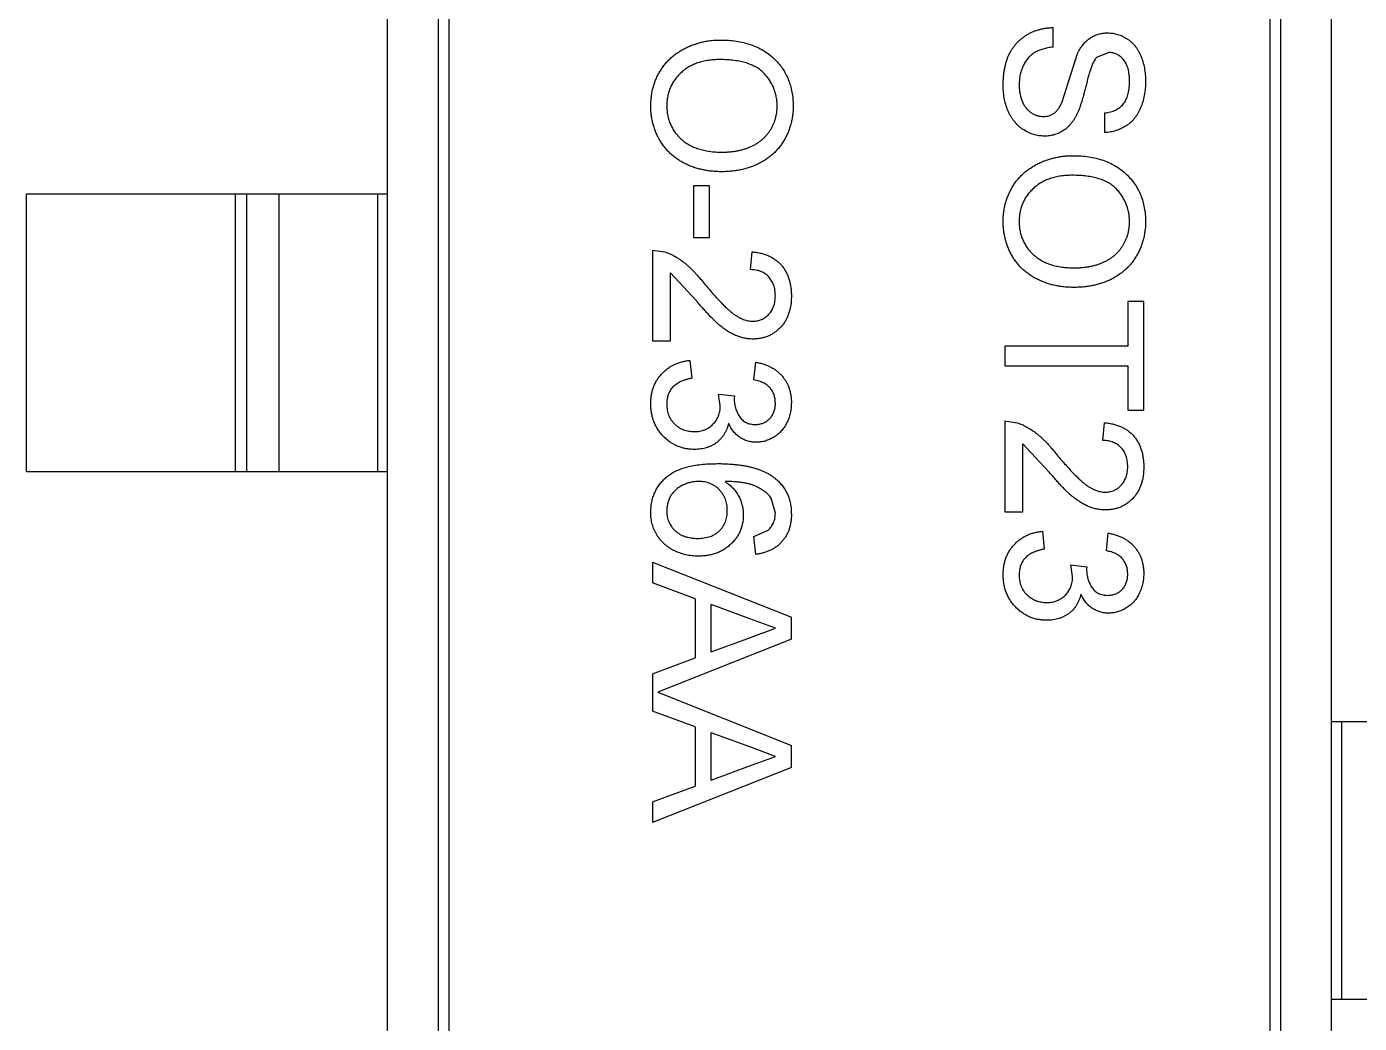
# Model space of a CAD drawing. Header units: inches. Extents: x -13 to 240, y -18 to 126.
# Drawn here: x 184.527 to 186.927, y 54.67 to 56.465 of the extents above; entities that cross this region are included whole.
import ezdxf

# ---------------------------------------------------------------- set-up
doc = ezdxf.new("R2010")
doc.units = ezdxf.units.IN
doc.header["$LTSCALE"] = 1.21
doc.header["$MEASUREMENT"] = 0
doc.layers.get('0').update_dxf_attribs({"linetype": 'CONTINUOUS'})

msp = doc.modelspace()

# ---------------------------------------------------------------- linework, layer by layer
at = {"color": 7, "linetype": 'Continuous'}
for p, q in [((185.1767, 54.4334), (185.1767, 57.3934)), ((186.8767, 54.4334), (186.8767, 57.3934)), ((185.2878, 54.5048), (185.2878, 57.322)), ((186.7656, 57.322), (186.7656, 54.5048)), ((185.2681, 57.3023), (185.2681, 54.5245)), ((186.7853, 54.5245), (186.7853, 57.3023)), ((186.3751, 56.4278), (186.3751, 56.4631)), ((186.3916, 56.3295), (186.4193, 56.4165)), ((186.4756, 56.4182), (186.4535, 56.4092)), ((186.468, 56.3092), (186.468, 56.274)), ((184.5267, 55.6634), (184.5267, 56.1634)), ((184.5267, 56.1634), (185.1767, 56.1634)), ((184.9029, 55.6634), (184.9029, 56.1634)), ((184.9227, 56.1634), (184.9227, 55.6634)), ((184.9807, 56.1634), (184.9807, 55.6634)), ((185.1589, 55.6634), (185.1589, 56.1634)), ((185.7276, 56.1778), (185.7276, 56.0849)), ((185.7565, 56.1778), (185.7276, 56.1778)), ((185.7565, 56.0849), (185.7565, 56.1778)), ((185.7276, 56.0849), (185.7565, 56.0849)), ((185.6539, 56.0624), (185.6539, 55.899)), ((185.6539, 56.0624), (185.6762, 56.0591)), ((185.8302, 56.0272), (185.8334, 56.0592)), ((185.686, 55.899), (185.686, 56.0213)), ((185.7324, 55.9715), (185.686, 56.0213)), ((186.5097, 55.9695), (186.5097, 55.8894)), ((186.5385, 55.9695), (186.5097, 55.9695)), ((186.5385, 55.774), (186.5385, 55.9695)), ((185.6539, 55.899), (185.686, 55.899)), ((186.2885, 55.8894), (186.2885, 55.8541)), ((186.5097, 55.8894), (186.2885, 55.8894)), ((185.7212, 55.8637), (185.7244, 55.8317)), ((185.8366, 55.8285), (185.8398, 55.8605)), ((186.2885, 55.8541), (186.5097, 55.8541)), ((186.5097, 55.8541), (186.5097, 55.774)), ((185.7725, 55.8031), (185.8014, 55.7998)), ((185.7759, 55.7824), (185.7725, 55.8031)), ((185.8014, 55.7998), (185.801, 55.7952)), ((186.2885, 55.7547), (186.2885, 55.5913)), ((186.2885, 55.7547), (186.3108, 55.7514)), ((186.5097, 55.774), (186.5385, 55.774)), ((186.4648, 55.7195), (186.468, 55.7515)), ((186.3206, 55.5913), (186.3206, 55.7136)), ((186.367, 55.6638), (186.3206, 55.7136)), ((184.5267, 55.6634), (185.1767, 55.6634)), ((185.8751, 55.5886), (185.8677, 55.6159)), ((186.2885, 55.5913), (186.3206, 55.5913)), ((185.8366, 55.5464), (185.8623, 55.558)), ((185.8398, 55.5144), (185.8366, 55.5464)), ((186.3559, 55.556), (186.3591, 55.524)), ((186.4712, 55.5208), (186.4744, 55.5528)), ((185.6539, 55.5005), (185.6539, 55.4631)), ((185.6539, 55.5005), (185.9039, 55.4012)), ((186.4071, 55.4954), (186.436, 55.4921)), ((186.4105, 55.4747), (186.4071, 55.4954)), ((186.436, 55.4921), (186.4356, 55.4875)), ((185.7309, 55.4346), (185.6539, 55.4631)), ((185.7309, 55.4346), (185.7309, 55.3281)), ((185.7597, 55.3387), (185.7597, 55.424)), ((185.8289, 55.3984), (185.7597, 55.424)), ((185.8751, 55.3813), (185.8289, 55.3984)), ((185.9039, 55.3615), (185.9039, 55.4012)), ((185.8254, 55.363), (185.8751, 55.3813)), ((185.9039, 55.3615), (185.6634, 55.266)), ((185.7597, 55.3387), (185.8254, 55.363)), ((185.6539, 55.2996), (185.7309, 55.3281)), ((185.6539, 55.2996), (185.6539, 55.2323)), ((185.6634, 55.266), (185.9039, 55.1705)), ((185.7309, 55.2039), (185.6539, 55.2323)), ((185.7309, 55.2039), (185.7309, 55.0973)), ((186.8767, 55.2134), (187.5267, 55.2134)), ((186.8945, 55.2134), (186.8945, 54.7134)), ((185.7597, 55.1079), (185.7597, 55.1932)), ((185.8289, 55.1676), (185.7597, 55.1932)), ((185.8751, 55.1506), (185.8289, 55.1676)), ((185.9039, 55.1307), (185.9039, 55.1705)), ((185.9039, 55.1307), (185.6539, 55.0314)), ((185.7597, 55.1079), (185.8254, 55.1322)), ((185.8254, 55.1322), (185.8751, 55.1506)), ((185.6539, 55.0688), (185.7309, 55.0973)), ((185.6539, 55.0688), (185.6539, 55.0314)), ((186.8767, 54.7134), (187.5267, 54.7134))]:
    msp.add_line(p, q, dxfattribs=at)
for points, knots in [([(186.2853, 56.3584), (186.2854, 56.3611), (186.2854, 56.3664), (186.2859, 56.3742), (186.2867, 56.3817), (186.2879, 56.3889), (186.2894, 56.3957), (186.2912, 56.4022), (186.2933, 56.4084), (186.2957, 56.4142), (186.2986, 56.4197), (186.3016, 56.4249), (186.3051, 56.4298), (186.3089, 56.4344), (186.313, 56.4387), (186.3175, 56.4426), (186.3223, 56.4463), (186.3274, 56.4497), (186.3327, 56.4527), (186.3383, 56.4553), (186.344, 56.4576), (186.3499, 56.4594), (186.3559, 56.461), (186.3622, 56.462), (186.3686, 56.4628), (186.3729, 56.463), (186.3751, 56.4631)], [0, 0, 0, 0, 0.052493, 0.102825, 0.151397, 0.198033, 0.242876, 0.285999, 0.327849, 0.368395, 0.407852, 0.446838, 0.485166, 0.523341, 0.561602, 0.59992, 0.638496, 0.677791, 0.71729, 0.756605, 0.796068, 0.835886, 0.875714, 0.916263, 0.95776, 1, 1, 1, 1]), ([(186.4193, 56.4165), (186.4208, 56.4195), (186.4239, 56.4252), (186.4294, 56.4328), (186.4355, 56.4393), (186.4422, 56.4445), (186.4493, 56.4485), (186.457, 56.4513), (186.465, 56.4532), (186.4705, 56.4534), (186.4733, 56.4535)], [0, 0, 0, 0, 0.144805, 0.279512, 0.406394, 0.527502, 0.645393, 0.761885, 0.878942, 1, 1, 1, 1]), ([(186.4733, 56.4535), (186.4764, 56.4533), (186.4826, 56.4531), (186.4916, 56.451), (186.5003, 56.4477), (186.5072, 56.4438), (186.5124, 56.4401), (186.5162, 56.437), (186.5197, 56.4336), (186.5229, 56.4299), (186.5259, 56.4258), (186.5287, 56.4215), (186.5311, 56.4168), (186.5341, 56.4102), (186.5372, 56.4014), (186.5399, 56.3903), (186.5414, 56.3787), (186.5416, 56.3707), (186.5418, 56.3667)], [0, 0, 0, 0, 0.074995, 0.149165, 0.223664, 0.300412, 0.33957, 0.378921, 0.418096, 0.45823, 0.498427, 0.539708, 0.582216, 0.625824, 0.715481, 0.807384, 0.901634, 1, 1, 1, 1]), ([(185.6507, 56.322), (185.6508, 56.3249), (185.6509, 56.3306), (185.6517, 56.339), (185.653, 56.3472), (185.6548, 56.3552), (185.6572, 56.3629), (185.6602, 56.3704), (185.6636, 56.3777), (185.6675, 56.3847), (185.6719, 56.3913), (185.6767, 56.3976), (185.6819, 56.4035), (185.6876, 56.4089), (185.6935, 56.414), (185.6999, 56.4185), (185.7066, 56.4228), (185.7138, 56.4265), (185.7211, 56.4298), (185.7286, 56.4327), (185.7361, 56.4352), (185.7438, 56.4371), (185.7516, 56.4387), (185.7595, 56.4398), (185.7675, 56.4406), (185.7729, 56.4406), (185.7756, 56.4406)], [0, 0, 0, 0, 0.044697, 0.088534, 0.131409, 0.173814, 0.215715, 0.257247, 0.298848, 0.340604, 0.382029, 0.42297, 0.463632, 0.504048, 0.544591, 0.584964, 0.626265, 0.667979, 0.709943, 0.751382, 0.792619, 0.833948, 0.875008, 0.916446, 0.957907, 1, 1, 1, 1]), ([(185.7756, 56.4406), (185.7806, 56.4405), (185.7904, 56.4404), (185.8046, 56.4388), (185.818, 56.4362), (185.8305, 56.4326), (185.8423, 56.4279), (185.8532, 56.4222), (185.8632, 56.4154), (185.8724, 56.4077), (185.8805, 56.399), (185.8877, 56.3899), (185.8937, 56.38), (185.8986, 56.3695), (185.9025, 56.3585), (185.9051, 56.3468), (185.9068, 56.3345), (185.907, 56.3262), (185.9071, 56.3219)], [0, 0, 0, 0, 0.075226, 0.146575, 0.2145, 0.27953, 0.342403, 0.403496, 0.463762, 0.523864, 0.583252, 0.641302, 0.698898, 0.756295, 0.814628, 0.874325, 0.935783, 1, 1, 1, 1]), ([(186.3751, 56.4278), (186.3719, 56.4274), (186.3658, 56.4267), (186.3572, 56.4246), (186.3495, 56.4219), (186.3425, 56.4186), (186.3364, 56.4142), (186.3308, 56.4089), (186.326, 56.4025), (186.3218, 56.3952), (186.3184, 56.3871), (186.3159, 56.3785), (186.3145, 56.3694), (186.3143, 56.3631), (186.3142, 56.3599)], [0, 0, 0, 0, 0.093796, 0.180188, 0.260363, 0.334847, 0.407093, 0.481448, 0.559271, 0.64227, 0.728586, 0.815978, 0.906035, 1, 1, 1, 1]), ([(185.7752, 56.4054), (185.7716, 56.4053), (185.7646, 56.4052), (185.7543, 56.404), (185.7446, 56.4022), (185.7355, 56.3997), (185.727, 56.3963), (185.7191, 56.3922), (185.7118, 56.3874), (185.7051, 56.3818), (185.6991, 56.3757), (185.6939, 56.3692), (185.6895, 56.3623), (185.6858, 56.355), (185.683, 56.3473), (185.681, 56.3393), (185.6798, 56.3309), (185.6796, 56.3251), (185.6796, 56.3222)], [0, 0, 0, 0, 0.075964, 0.148125, 0.217201, 0.2833, 0.347202, 0.4093, 0.470426, 0.531588, 0.591739, 0.650258, 0.707303, 0.764208, 0.821148, 0.879119, 0.938423, 1, 1, 1, 1]), ([(185.8783, 56.3217), (185.8782, 56.3245), (185.8781, 56.33), (185.8769, 56.3382), (185.8751, 56.3461), (185.8725, 56.3537), (185.8691, 56.3609), (185.865, 56.3678), (185.8602, 56.3745), (185.8546, 56.3808), (185.8482, 56.3868), (185.8407, 56.3917), (185.8321, 56.396), (185.8227, 56.3995), (185.8122, 56.4021), (185.8008, 56.404), (185.7883, 56.4052), (185.7797, 56.4053), (185.7752, 56.4054)], [0, 0, 0, 0, 0.055943, 0.110382, 0.164048, 0.216759, 0.269601, 0.323009, 0.377581, 0.433449, 0.490922, 0.550625, 0.613117, 0.679861, 0.751358, 0.828261, 0.910795, 1, 1, 1, 1]), ([(186.4535, 56.4092), (186.4528, 56.4084), (186.4511, 56.4064), (186.449, 56.4029), (186.4468, 56.3984), (186.4446, 56.3931), (186.4424, 56.3869), (186.4402, 56.3799), (186.4379, 56.3719), (186.4358, 56.3633), (186.4336, 56.3546), (186.4314, 56.3464), (186.4294, 56.3388), (186.4274, 56.3319), (186.4255, 56.3257), (186.4235, 56.3201), (186.4218, 56.3153), (186.4205, 56.3123), (186.42, 56.3109)], [0, 0, 0, 0, 0.032743, 0.07241, 0.119611, 0.174673, 0.237345, 0.308352, 0.38763, 0.474784, 0.563332, 0.645136, 0.720203, 0.789134, 0.851497, 0.907331, 0.956969, 1, 1, 1, 1]), ([(186.5129, 56.3653), (186.5129, 56.3675), (186.5129, 56.3718), (186.5123, 56.378), (186.5115, 56.3838), (186.5103, 56.3891), (186.5087, 56.3939), (186.5069, 56.3983), (186.5046, 56.4022), (186.502, 56.4056), (186.4992, 56.4085), (186.4962, 56.4111), (186.4932, 56.4133), (186.4899, 56.4151), (186.4866, 56.4165), (186.483, 56.4174), (186.4794, 56.4181), (186.4769, 56.4182), (186.4756, 56.4182)], [0, 0, 0, 0, 0.091511, 0.177143, 0.257108, 0.331198, 0.400592, 0.465625, 0.526973, 0.585443, 0.641399, 0.695044, 0.746782, 0.796959, 0.847545, 0.897439, 0.947649, 1, 1, 1, 1]), ([(186.3595, 56.2676), (186.3562, 56.2677), (186.3498, 56.2679), (186.3402, 56.2702), (186.3309, 56.2737), (186.3236, 56.2778), (186.318, 56.2817), (186.3139, 56.2849), (186.3102, 56.2886), (186.3066, 56.2924), (186.3034, 56.2966), (186.3003, 56.3011), (186.2975, 56.3059), (186.2941, 56.3128), (186.2906, 56.3219), (186.2876, 56.3335), (186.2856, 56.3457), (186.2854, 56.3541), (186.2853, 56.3584)], [0, 0, 0, 0, 0.074816, 0.148535, 0.223872, 0.301297, 0.340894, 0.38034, 0.420127, 0.45995, 0.500831, 0.541907, 0.584439, 0.62808, 0.717267, 0.80786, 0.901925, 1, 1, 1, 1]), ([(186.3142, 56.3599), (186.3142, 56.3571), (186.3143, 56.3516), (186.3156, 56.3436), (186.3173, 56.3361), (186.3199, 56.3292), (186.3231, 56.3229), (186.327, 56.3175), (186.3313, 56.3129), (186.3363, 56.3092), (186.3415, 56.3064), (186.3468, 56.3043), (186.3523, 56.3031), (186.356, 56.3029), (186.3578, 56.3028)], [0, 0, 0, 0, 0.105584, 0.205868, 0.300947, 0.393002, 0.480949, 0.562874, 0.641461, 0.717742, 0.791772, 0.862716, 0.931777, 1, 1, 1, 1]), ([(186.5418, 56.3667), (186.5416, 56.3622), (186.5415, 56.3536), (186.5398, 56.341), (186.537, 56.3293), (186.5338, 56.3201), (186.5306, 56.3133), (186.5281, 56.3084), (186.5252, 56.3039), (186.522, 56.2998), (186.5187, 56.2959), (186.515, 56.2923), (186.5111, 56.289), (186.5055, 56.2851), (186.4982, 56.2809), (186.4886, 56.2772), (186.4785, 56.2747), (186.4716, 56.2742), (186.468, 56.274)], [0, 0, 0, 0, 0.100475, 0.195644, 0.286083, 0.372983, 0.415026, 0.456052, 0.495939, 0.535566, 0.574087, 0.612519, 0.651081, 0.689513, 0.766237, 0.84235, 0.919974, 1, 1, 1, 1]), ([(186.468, 56.3092), (186.4698, 56.3094), (186.4733, 56.3099), (186.4784, 56.311), (186.4831, 56.3125), (186.4875, 56.3143), (186.4915, 56.3164), (186.4952, 56.319), (186.4986, 56.3219), (186.5016, 56.3251), (186.5043, 56.3288), (186.5066, 56.3328), (186.5086, 56.3372), (186.5101, 56.342), (186.5114, 56.3473), (186.5123, 56.3529), (186.5128, 56.359), (186.5129, 56.3631), (186.5129, 56.3653)], [0, 0, 0, 0, 0.067155, 0.131403, 0.192732, 0.251253, 0.307704, 0.362699, 0.417778, 0.472304, 0.527873, 0.58523, 0.645057, 0.707952, 0.774434, 0.84494, 0.920404, 1, 1, 1, 1]), ([(185.7785, 56.2035), (185.7754, 56.2035), (185.7693, 56.2036), (185.7602, 56.2043), (185.7514, 56.2055), (185.7428, 56.2072), (185.7345, 56.2093), (185.7264, 56.2119), (185.7186, 56.215), (185.7111, 56.2186), (185.7039, 56.2226), (185.6971, 56.227), (185.6908, 56.2318), (185.6849, 56.237), (185.6794, 56.2426), (185.6745, 56.2486), (185.6699, 56.255), (185.6659, 56.2618), (185.6624, 56.2689), (185.6593, 56.276), (185.6566, 56.2834), (185.6544, 56.2908), (185.6528, 56.2984), (185.6516, 56.3062), (185.6509, 56.3141), (185.6508, 56.3194), (185.6507, 56.322)], [0, 0, 0, 0, 0.04756, 0.093962, 0.139112, 0.183626, 0.227457, 0.270703, 0.313611, 0.35626, 0.398366, 0.439557, 0.480045, 0.519888, 0.559658, 0.599421, 0.639208, 0.679668, 0.72002, 0.759859, 0.79956, 0.839199, 0.878956, 0.918794, 0.959083, 1, 1, 1, 1]), ([(185.6796, 56.3222), (185.6796, 56.3192), (185.6798, 56.3134), (185.681, 56.3048), (185.6831, 56.2967), (185.6859, 56.2889), (185.6896, 56.2817), (185.694, 56.2747), (185.6993, 56.2682), (185.7053, 56.2621), (185.7122, 56.2566), (185.7197, 56.2517), (185.7279, 56.2478), (185.7367, 56.2444), (185.7463, 56.2419), (185.7566, 56.24), (185.7675, 56.2389), (185.7749, 56.2388), (185.7788, 56.2387)], [0, 0, 0, 0, 0.061055, 0.119545, 0.176806, 0.232956, 0.288583, 0.344667, 0.401662, 0.46054, 0.520477, 0.581213, 0.643431, 0.707961, 0.775371, 0.846414, 0.921152, 1, 1, 1, 1]), ([(185.9071, 56.3219), (185.9071, 56.3191), (185.907, 56.3135), (185.9062, 56.3052), (185.9049, 56.2971), (185.9031, 56.2893), (185.9008, 56.2816), (185.898, 56.2741), (185.8946, 56.2669), (185.8908, 56.26), (185.8865, 56.2533), (185.8818, 56.247), (185.8766, 56.2411), (185.8712, 56.2356), (185.8652, 56.2306), (185.8589, 56.2259), (185.8521, 56.2216), (185.845, 56.2178), (185.8376, 56.2144), (185.8298, 56.2115), (185.8219, 56.209), (185.8137, 56.2069), (185.8052, 56.2054), (185.7966, 56.2043), (185.7876, 56.2036), (185.7816, 56.2035), (185.7785, 56.2035)], [0, 0, 0, 0, 0.043099, 0.085587, 0.126908, 0.167967, 0.20845, 0.249025, 0.289281, 0.33001, 0.370598, 0.410466, 0.450033, 0.489688, 0.529116, 0.569037, 0.609703, 0.650759, 0.692509, 0.734219, 0.776707, 0.819552, 0.863351, 0.907839, 0.953334, 1, 1, 1, 1]), ([(185.7788, 56.2387), (185.7813, 56.2387), (185.7861, 56.2388), (185.7932, 56.2393), (185.8002, 56.24), (185.8069, 56.2411), (185.8133, 56.2426), (185.8195, 56.2443), (185.8255, 56.2464), (185.8312, 56.2487), (185.8367, 56.2513), (185.8418, 56.2543), (185.8466, 56.2576), (185.8511, 56.2611), (185.8553, 56.265), (185.8592, 56.2691), (185.8627, 56.2735), (185.866, 56.2782), (185.8689, 56.2831), (185.8714, 56.2882), (185.8736, 56.2934), (185.8752, 56.2988), (185.8766, 56.3043), (185.8776, 56.3099), (185.8782, 56.3158), (185.8782, 56.3197), (185.8783, 56.3217)], [0, 0, 0, 0, 0.050852, 0.099752, 0.147438, 0.194086, 0.239171, 0.28334, 0.326577, 0.368936, 0.410572, 0.451051, 0.490877, 0.530044, 0.568937, 0.607578, 0.64642, 0.685679, 0.724799, 0.763513, 0.802173, 0.84074, 0.879649, 0.919071, 0.959098, 1, 1, 1, 1]), ([(186.3578, 56.3028), (186.3596, 56.3029), (186.3631, 56.3031), (186.3683, 56.3041), (186.373, 56.3062), (186.3775, 56.3088), (186.3815, 56.3125), (186.3853, 56.3172), (186.3887, 56.3229), (186.3906, 56.3272), (186.3916, 56.3295)], [0, 0, 0, 0, 0.117768, 0.230176, 0.339843, 0.450625, 0.566943, 0.696021, 0.839438, 1, 1, 1, 1]), ([(186.42, 56.3109), (186.4191, 56.3091), (186.4175, 56.3056), (186.4147, 56.3006), (186.4118, 56.2959), (186.4088, 56.2916), (186.4055, 56.2877), (186.4021, 56.2842), (186.3986, 56.2809), (186.3948, 56.2781), (186.3909, 56.2756), (186.3868, 56.2734), (186.3826, 56.2717), (186.3783, 56.2701), (186.3738, 56.269), (186.3692, 56.2681), (186.3644, 56.2676), (186.3611, 56.2676), (186.3595, 56.2676)], [0, 0, 0, 0, 0.074931, 0.147078, 0.216364, 0.282503, 0.346688, 0.408836, 0.469262, 0.528432, 0.587001, 0.644416, 0.702189, 0.759767, 0.81849, 0.877633, 0.93802, 1, 1, 1, 1]), ([(186.2853, 56.1137), (186.2854, 56.1166), (186.2855, 56.1223), (186.2863, 56.1307), (186.2876, 56.1389), (186.2894, 56.1469), (186.2919, 56.1546), (186.2948, 56.1621), (186.2982, 56.1694), (186.3021, 56.1763), (186.3065, 56.183), (186.3114, 56.1893), (186.3166, 56.1952), (186.3222, 56.2006), (186.3281, 56.2056), (186.3345, 56.2102), (186.3413, 56.2144), (186.3484, 56.2181), (186.3557, 56.2215), (186.3632, 56.2243), (186.3708, 56.2268), (186.3785, 56.2288), (186.3863, 56.2304), (186.3942, 56.2315), (186.4022, 56.2322), (186.4075, 56.2323), (186.4102, 56.2323)], [0, 0, 0, 0, 0.044697, 0.088534, 0.131409, 0.173814, 0.215715, 0.257247, 0.298848, 0.340604, 0.382029, 0.42297, 0.463632, 0.504048, 0.544591, 0.584964, 0.626265, 0.667979, 0.709943, 0.751382, 0.792619, 0.833948, 0.875008, 0.916446, 0.957907, 1, 1, 1, 1]), ([(186.4102, 56.2323), (186.4153, 56.2322), (186.425, 56.232), (186.4392, 56.2305), (186.4526, 56.2279), (186.4652, 56.2242), (186.4769, 56.2196), (186.4878, 56.2139), (186.4978, 56.2071), (186.507, 56.1993), (186.5151, 56.1907), (186.5223, 56.1815), (186.5283, 56.1717), (186.5333, 56.1612), (186.5371, 56.1501), (186.5397, 56.1385), (186.5415, 56.1262), (186.5417, 56.1178), (186.5418, 56.1136)], [0, 0, 0, 0, 0.075226, 0.146575, 0.2145, 0.27953, 0.342403, 0.403496, 0.463762, 0.523864, 0.583252, 0.641302, 0.698898, 0.756295, 0.814628, 0.874325, 0.935783, 1, 1, 1, 1]), ([(186.4098, 56.197), (186.4062, 56.197), (186.3992, 56.1969), (186.3889, 56.1957), (186.3793, 56.1939), (186.3701, 56.1913), (186.3616, 56.1879), (186.3537, 56.1839), (186.3464, 56.179), (186.3397, 56.1735), (186.3337, 56.1674), (186.3285, 56.1609), (186.3241, 56.1539), (186.3205, 56.1467), (186.3176, 56.139), (186.3156, 56.131), (186.3144, 56.1225), (186.3143, 56.1168), (186.3142, 56.1139)], [0, 0, 0, 0, 0.075964, 0.148125, 0.217201, 0.2833, 0.347202, 0.4093, 0.470426, 0.531588, 0.591739, 0.650258, 0.707303, 0.764208, 0.821148, 0.879119, 0.938423, 1, 1, 1, 1]), ([(186.5129, 56.1134), (186.5128, 56.1162), (186.5127, 56.1217), (186.5115, 56.1299), (186.5097, 56.1377), (186.5071, 56.1453), (186.5037, 56.1526), (186.4996, 56.1595), (186.4948, 56.1662), (186.4892, 56.1725), (186.4828, 56.1784), (186.4753, 56.1834), (186.4668, 56.1876), (186.4573, 56.1911), (186.4468, 56.1938), (186.4354, 56.1957), (186.4229, 56.1968), (186.4143, 56.197), (186.4098, 56.197)], [0, 0, 0, 0, 0.055943, 0.110382, 0.164048, 0.216759, 0.269601, 0.323009, 0.377581, 0.433449, 0.490922, 0.550625, 0.613117, 0.679861, 0.751358, 0.828261, 0.910795, 1, 1, 1, 1]), ([(186.3142, 56.1139), (186.3143, 56.1109), (186.3144, 56.1051), (186.3156, 56.0965), (186.3177, 56.0884), (186.3205, 56.0806), (186.3242, 56.0733), (186.3286, 56.0663), (186.3339, 56.0599), (186.34, 56.0538), (186.3468, 56.0483), (186.3543, 56.0434), (186.3625, 56.0394), (186.3714, 56.036), (186.3809, 56.0335), (186.3912, 56.0317), (186.4021, 56.0306), (186.4096, 56.0304), (186.4134, 56.0304)], [0, 0, 0, 0, 0.061055, 0.119545, 0.176806, 0.232956, 0.288583, 0.344667, 0.401662, 0.46054, 0.520477, 0.581213, 0.643431, 0.707961, 0.775371, 0.846414, 0.921152, 1, 1, 1, 1]), ([(186.4131, 55.9951), (186.41, 55.9952), (186.4039, 55.9953), (186.3948, 55.996), (186.386, 55.9972), (186.3775, 55.9988), (186.3691, 56.001), (186.361, 56.0036), (186.3532, 56.0067), (186.3457, 56.0102), (186.3385, 56.0142), (186.3317, 56.0187), (186.3254, 56.0235), (186.3195, 56.0286), (186.3141, 56.0343), (186.3091, 56.0403), (186.3046, 56.0467), (186.3005, 56.0535), (186.297, 56.0605), (186.2939, 56.0677), (186.2912, 56.075), (186.2891, 56.0825), (186.2874, 56.0901), (186.2862, 56.0979), (186.2855, 56.1057), (186.2854, 56.111), (186.2853, 56.1137)], [0, 0, 0, 0, 0.04756, 0.093962, 0.139112, 0.183626, 0.227457, 0.270703, 0.313611, 0.35626, 0.398366, 0.439557, 0.480045, 0.519888, 0.559658, 0.599421, 0.639208, 0.679668, 0.72002, 0.759859, 0.79956, 0.839199, 0.878956, 0.918794, 0.959083, 1, 1, 1, 1]), ([(186.5418, 56.1136), (186.5417, 56.1107), (186.5416, 56.1051), (186.5409, 56.0968), (186.5395, 56.0888), (186.5377, 56.0809), (186.5354, 56.0733), (186.5327, 56.0658), (186.5292, 56.0586), (186.5254, 56.0516), (186.5211, 56.0449), (186.5164, 56.0386), (186.5113, 56.0328), (186.5058, 56.0272), (186.4998, 56.0222), (186.4935, 56.0175), (186.4867, 56.0133), (186.4796, 56.0095), (186.4722, 56.0061), (186.4645, 56.0032), (186.4565, 56.0007), (186.4483, 55.9986), (186.4399, 55.9971), (186.4312, 55.9959), (186.4222, 55.9953), (186.4162, 55.9952), (186.4131, 55.9951)], [0, 0, 0, 0, 0.043099, 0.085587, 0.126908, 0.167967, 0.20845, 0.249025, 0.289281, 0.33001, 0.370598, 0.410466, 0.450033, 0.489688, 0.529116, 0.569037, 0.609703, 0.650759, 0.692509, 0.734219, 0.776707, 0.819552, 0.863351, 0.907839, 0.953334, 1, 1, 1, 1]), ([(186.4134, 56.0304), (186.4159, 56.0304), (186.4207, 56.0304), (186.4279, 56.031), (186.4348, 56.0317), (186.4415, 56.0328), (186.4479, 56.0343), (186.4541, 56.0359), (186.4601, 56.038), (186.4658, 56.0404), (186.4713, 56.043), (186.4764, 56.046), (186.4812, 56.0492), (186.4858, 56.0527), (186.4899, 56.0566), (186.4938, 56.0607), (186.4973, 56.0652), (186.5006, 56.0699), (186.5035, 56.0747), (186.506, 56.0798), (186.5082, 56.085), (186.5099, 56.0904), (186.5112, 56.0959), (186.5122, 56.1016), (186.5128, 56.1074), (186.5129, 56.1114), (186.5129, 56.1134)], [0, 0, 0, 0, 0.050852, 0.099752, 0.147438, 0.194086, 0.239171, 0.28334, 0.326577, 0.368936, 0.410572, 0.451051, 0.490877, 0.530044, 0.568937, 0.607578, 0.64642, 0.685679, 0.724799, 0.763513, 0.802173, 0.84074, 0.879649, 0.919071, 0.959098, 1, 1, 1, 1]), ([(185.6762, 56.0591), (185.6791, 56.058), (185.6851, 56.0559), (185.6937, 56.0515), (185.7022, 56.0463), (185.7092, 56.0413), (185.7147, 56.0367), (185.7191, 56.0329), (185.7236, 56.0286), (185.7281, 56.0239), (185.7328, 56.0189), (185.7376, 56.0135), (185.7425, 56.0076), (185.7458, 56.0035), (185.7474, 56.0014)], [0, 0, 0, 0, 0.100388, 0.204407, 0.310686, 0.422157, 0.480685, 0.543238, 0.6095, 0.679555, 0.753841, 0.831641, 0.913813, 1, 1, 1, 1]), ([(185.8334, 56.0592), (185.8362, 56.0589), (185.8416, 56.0583), (185.8495, 56.0567), (185.8568, 56.0544), (185.8637, 56.0518), (185.87, 56.0484), (185.8759, 56.0446), (185.8812, 56.0402), (185.886, 56.0352), (185.8902, 56.0298), (185.8939, 56.0239), (185.897, 56.0175), (185.8996, 56.0107), (185.9015, 56.0034), (185.9029, 55.9957), (185.9038, 55.9875), (185.9039, 55.982), (185.9039, 55.9791)], [0, 0, 0, 0, 0.070675, 0.137493, 0.201473, 0.262869, 0.32255, 0.380737, 0.43822, 0.495487, 0.553484, 0.611346, 0.670644, 0.731587, 0.794183, 0.859445, 0.928208, 1, 1, 1, 1]), ([(185.8751, 55.9798), (185.875, 55.9815), (185.875, 55.9849), (185.8744, 55.9899), (185.8735, 55.9946), (185.8722, 55.9991), (185.8705, 56.0033), (185.8684, 56.0072), (185.866, 56.0109), (185.8632, 56.0142), (185.8601, 56.0172), (185.8567, 56.0199), (185.853, 56.0221), (185.849, 56.0239), (185.8447, 56.0254), (185.8401, 56.0264), (185.8353, 56.027), (185.8319, 56.0271), (185.8302, 56.0272)], [0, 0, 0, 0, 0.070696, 0.138358, 0.20337, 0.2657, 0.327256, 0.386512, 0.445858, 0.505173, 0.56378, 0.622343, 0.680824, 0.739795, 0.800801, 0.864239, 0.930631, 1, 1, 1, 1]), ([(185.7474, 56.0014), (185.7501, 55.9982), (185.7554, 55.992), (185.7631, 55.9833), (185.7703, 55.9753), (185.777, 55.9682), (185.7833, 55.9619), (185.7891, 55.9564), (185.7943, 55.9517), (185.7992, 55.9479), (185.8038, 55.9446), (185.8083, 55.9418), (185.8128, 55.9395), (185.8172, 55.9376), (185.8216, 55.9361), (185.826, 55.935), (185.8303, 55.9343), (185.8332, 55.9343), (185.8346, 55.9342)], [0, 0, 0, 0, 0.11141, 0.214526, 0.309417, 0.396087, 0.474284, 0.544374, 0.60642, 0.660582, 0.709794, 0.756451, 0.800767, 0.843168, 0.884295, 0.923885, 0.962359, 1, 1, 1, 1]), ([(185.8349, 55.9022), (185.8324, 55.9022), (185.8275, 55.9024), (185.8201, 55.9035), (185.8128, 55.9053), (185.8054, 55.9077), (185.7981, 55.9111), (185.7906, 55.9153), (185.7829, 55.9205), (185.7764, 55.9256), (185.7709, 55.9302), (185.7664, 55.9344), (185.7616, 55.9392), (185.7564, 55.9445), (185.7509, 55.9504), (185.745, 55.9569), (185.7388, 55.964), (185.7345, 55.969), (185.7324, 55.9715)], [0, 0, 0, 0, 0.057945, 0.116018, 0.174826, 0.234683, 0.296827, 0.364061, 0.436192, 0.51426, 0.556976, 0.604856, 0.657675, 0.715751, 0.77884, 0.847501, 0.921228, 1, 1, 1, 1]), ([(185.8346, 55.9342), (185.836, 55.9343), (185.8388, 55.9343), (185.8428, 55.935), (185.8467, 55.9359), (185.8504, 55.9373), (185.8539, 55.9391), (185.8573, 55.9413), (185.8604, 55.9439), (185.8634, 55.9468), (185.8662, 55.95), (185.8685, 55.9536), (185.8706, 55.9574), (185.8723, 55.9614), (185.8735, 55.9657), (185.8744, 55.9702), (185.875, 55.9749), (185.875, 55.9781), (185.8751, 55.9798)], [0, 0, 0, 0, 0.061762, 0.121174, 0.179421, 0.236843, 0.294322, 0.353191, 0.412721, 0.474522, 0.537057, 0.599591, 0.662367, 0.725246, 0.790316, 0.857724, 0.927232, 1, 1, 1, 1]), ([(185.9039, 55.9791), (185.9039, 55.9762), (185.9038, 55.9706), (185.9028, 55.9624), (185.9013, 55.9546), (185.8991, 55.9473), (185.8963, 55.9405), (185.8929, 55.9341), (185.8889, 55.9282), (185.8842, 55.9228), (185.8791, 55.918), (185.8737, 55.9138), (185.8679, 55.9102), (185.862, 55.9072), (185.8556, 55.905), (185.849, 55.9034), (185.842, 55.9023), (185.8373, 55.9022), (185.8349, 55.9022)], [0, 0, 0, 0, 0.074712, 0.145539, 0.213339, 0.278615, 0.342094, 0.40389, 0.465063, 0.526577, 0.587328, 0.64638, 0.704345, 0.761672, 0.819418, 0.878039, 0.937796, 1, 1, 1, 1]), ([(185.6507, 55.7859), (185.6508, 55.7886), (185.6509, 55.7937), (185.6519, 55.8013), (185.6533, 55.8085), (185.6555, 55.8154), (185.6582, 55.822), (185.6617, 55.8282), (185.6657, 55.834), (185.6703, 55.8395), (185.6754, 55.8445), (185.6808, 55.849), (185.6867, 55.8529), (185.6929, 55.8563), (185.6995, 55.859), (185.7064, 55.8612), (185.7137, 55.8628), (185.7187, 55.8634), (185.7212, 55.8637)], [0, 0, 0, 0, 0.067794, 0.133464, 0.196934, 0.258481, 0.319787, 0.380431, 0.44099, 0.502867, 0.564806, 0.625526, 0.685604, 0.746041, 0.807347, 0.869717, 0.93379, 1, 1, 1, 1]), ([(185.8398, 55.8605), (185.8423, 55.86), (185.8472, 55.859), (185.8542, 55.857), (185.8608, 55.8546), (185.8669, 55.8516), (185.8727, 55.8484), (185.8779, 55.8446), (185.8828, 55.8404), (185.8872, 55.8357), (185.8912, 55.8307), (185.8946, 55.8254), (185.8975, 55.8198), (185.8998, 55.8139), (185.9017, 55.8077), (185.903, 55.8012), (185.9038, 55.7944), (185.9039, 55.7897), (185.9039, 55.7874)], [0, 0, 0, 0, 0.071036, 0.139343, 0.204958, 0.268332, 0.330129, 0.390664, 0.450861, 0.510587, 0.570374, 0.629455, 0.687994, 0.747581, 0.807839, 0.870034, 0.93381, 1, 1, 1, 1]), ([(185.7244, 55.8317), (185.7225, 55.8312), (185.7188, 55.8304), (185.7135, 55.8288), (185.7085, 55.8271), (185.704, 55.8251), (185.6999, 55.823), (185.6962, 55.8206), (185.6929, 55.8181), (185.6901, 55.8153), (185.6876, 55.8123), (185.6854, 55.8091), (185.6836, 55.8056), (185.6822, 55.8019), (185.681, 55.798), (185.6802, 55.7938), (185.6796, 55.7894), (185.6796, 55.7863), (185.6796, 55.7848)], [0, 0, 0, 0, 0.082566, 0.15976, 0.233155, 0.301356, 0.365752, 0.426437, 0.484185, 0.539549, 0.593156, 0.647048, 0.701446, 0.757, 0.81384, 0.873058, 0.934963, 1, 1, 1, 1]), ([(185.8751, 55.7864), (185.875, 55.7891), (185.8748, 55.7943), (185.8729, 55.8017), (185.8699, 55.8084), (185.8663, 55.8134), (185.8629, 55.8169), (185.8601, 55.8193), (185.8569, 55.8215), (185.8534, 55.8234), (185.8496, 55.825), (185.8456, 55.8265), (185.8412, 55.8276), (185.8382, 55.8282), (185.8366, 55.8285)], [0, 0, 0, 0, 0.127797, 0.246795, 0.362284, 0.477652, 0.536237, 0.59559, 0.656344, 0.719085, 0.784349, 0.852876, 0.924551, 1, 1, 1, 1]), ([(185.7292, 55.7035), (185.7265, 55.7035), (185.7212, 55.7036), (185.7134, 55.7048), (185.706, 55.7066), (185.6988, 55.7092), (185.6919, 55.7125), (185.6854, 55.7165), (185.6792, 55.7213), (185.6734, 55.7268), (185.6681, 55.7327), (185.6634, 55.7392), (185.6595, 55.746), (185.6563, 55.7533), (185.6538, 55.7609), (185.652, 55.7689), (185.6509, 55.7773), (185.6508, 55.783), (185.6507, 55.7859)], [0, 0, 0, 0, 0.063503, 0.124805, 0.18492, 0.244376, 0.303775, 0.364133, 0.425376, 0.488388, 0.551743, 0.61386, 0.67564, 0.737737, 0.800417, 0.864658, 0.930985, 1, 1, 1, 1]), ([(185.6796, 55.7848), (185.6796, 55.783), (185.6796, 55.7794), (185.6804, 55.7742), (185.6815, 55.7693), (185.6831, 55.7647), (185.6851, 55.7603), (185.6876, 55.7562), (185.6905, 55.7524), (185.6938, 55.7489), (185.6975, 55.7458), (185.7014, 55.743), (185.7056, 55.7407), (185.7099, 55.7388), (185.7145, 55.7373), (185.7193, 55.7363), (185.7243, 55.7356), (185.7277, 55.7355), (185.7294, 55.7355)], [0, 0, 0, 0, 0.069461, 0.135658, 0.19962, 0.261651, 0.322053, 0.38234, 0.443223, 0.50493, 0.56682, 0.6276, 0.687476, 0.747351, 0.808174, 0.870133, 0.933721, 1, 1, 1, 1]), ([(185.7294, 55.7355), (185.7311, 55.7355), (185.7343, 55.7356), (185.739, 55.7362), (185.7436, 55.7373), (185.7478, 55.7387), (185.7519, 55.7406), (185.7558, 55.7428), (185.7594, 55.7456), (185.7628, 55.7487), (185.7659, 55.7521), (185.7686, 55.7557), (185.7708, 55.7596), (185.7727, 55.7637), (185.7742, 55.7681), (185.7752, 55.7726), (185.7758, 55.7774), (185.7759, 55.7807), (185.7759, 55.7824)], [0, 0, 0, 0, 0.067051, 0.13118, 0.193722, 0.254499, 0.314763, 0.375117, 0.436023, 0.498297, 0.560571, 0.621619, 0.681973, 0.742853, 0.804272, 0.867473, 0.932273, 1, 1, 1, 1]), ([(185.801, 55.7952), (185.8011, 55.7923), (185.8013, 55.7865), (185.8032, 55.778), (185.8061, 55.7701), (185.8095, 55.7639), (185.8128, 55.7593), (185.8157, 55.7564), (185.8188, 55.7538), (185.8223, 55.7519), (185.8261, 55.7502), (185.8303, 55.7492), (185.8347, 55.7484), (185.8378, 55.7484), (185.8393, 55.7483)], [0, 0, 0, 0, 0.129789, 0.254605, 0.378435, 0.50292, 0.565018, 0.624848, 0.683448, 0.742765, 0.802757, 0.86522, 0.930779, 1, 1, 1, 1]), ([(185.8393, 55.7483), (185.8406, 55.7484), (185.8431, 55.7484), (185.8467, 55.7489), (185.8502, 55.7498), (185.8535, 55.7509), (185.8566, 55.7524), (185.8595, 55.7543), (185.8624, 55.7564), (185.865, 55.759), (185.8674, 55.7617), (185.8694, 55.7647), (185.8712, 55.7678), (185.8726, 55.7712), (185.8737, 55.7747), (185.8745, 55.7784), (185.875, 55.7823), (185.8751, 55.785), (185.8751, 55.7864)], [0, 0, 0, 0, 0.065093, 0.127304, 0.188122, 0.247131, 0.306077, 0.365678, 0.426103, 0.487841, 0.550317, 0.611805, 0.672737, 0.734883, 0.79768, 0.862475, 0.929775, 1, 1, 1, 1]), ([(185.9039, 55.7874), (185.9038, 55.7841), (185.9036, 55.7777), (185.902, 55.7683), (185.8993, 55.7593), (185.8955, 55.7508), (185.8909, 55.7429), (185.8854, 55.7359), (185.8791, 55.7299), (185.872, 55.725), (185.8645, 55.7212), (185.8567, 55.7183), (185.8486, 55.7166), (185.8431, 55.7164), (185.8404, 55.7163)], [0, 0, 0, 0, 0.092054, 0.181008, 0.26913, 0.357137, 0.443549, 0.526433, 0.607453, 0.688385, 0.767854, 0.845531, 0.922529, 1, 1, 1, 1]), ([(185.7908, 55.7504), (185.7903, 55.7486), (185.7895, 55.7451), (185.7876, 55.74), (185.7855, 55.7353), (185.783, 55.7308), (185.7801, 55.7266), (185.777, 55.7227), (185.7734, 55.7192), (185.7695, 55.7159), (185.7654, 55.7129), (185.761, 55.7104), (185.7563, 55.7083), (185.7514, 55.7065), (185.7462, 55.7051), (185.7407, 55.7042), (185.735, 55.7036), (185.7311, 55.7035), (185.7292, 55.7035)], [0, 0, 0, 0, 0.065828, 0.128938, 0.190858, 0.251186, 0.310974, 0.37005, 0.429672, 0.489507, 0.549975, 0.610075, 0.670915, 0.732909, 0.796711, 0.861825, 0.929892, 1, 1, 1, 1]), ([(185.8404, 55.7163), (185.8378, 55.7164), (185.8327, 55.7166), (185.8252, 55.7182), (185.8181, 55.721), (185.8113, 55.7247), (185.8051, 55.7296), (185.7996, 55.7355), (185.7947, 55.7425), (185.7921, 55.7477), (185.7908, 55.7504)], [0, 0, 0, 0, 0.121951, 0.240787, 0.35855, 0.479066, 0.601519, 0.727551, 0.859932, 1, 1, 1, 1]), ([(186.3108, 55.7514), (186.3137, 55.7503), (186.3197, 55.7482), (186.3283, 55.7438), (186.3368, 55.7386), (186.3438, 55.7336), (186.3494, 55.729), (186.3537, 55.7252), (186.3582, 55.7209), (186.3627, 55.7162), (186.3674, 55.7112), (186.3722, 55.7058), (186.3771, 55.6999), (186.3804, 55.6958), (186.382, 55.6937)], [0, 0, 0, 0, 0.100388, 0.204407, 0.310686, 0.422157, 0.480685, 0.543238, 0.6095, 0.679555, 0.753841, 0.831641, 0.913813, 1, 1, 1, 1]), ([(186.468, 55.7515), (186.4708, 55.7512), (186.4763, 55.7506), (186.4841, 55.749), (186.4915, 55.7467), (186.4983, 55.7441), (186.5046, 55.7407), (186.5105, 55.7369), (186.5158, 55.7325), (186.5206, 55.7276), (186.5248, 55.7221), (186.5285, 55.7162), (186.5316, 55.7098), (186.5342, 55.703), (186.5361, 55.6957), (186.5375, 55.688), (186.5384, 55.6799), (186.5385, 55.6743), (186.5385, 55.6714)], [0, 0, 0, 0, 0.070675, 0.137493, 0.201473, 0.262869, 0.32255, 0.380737, 0.43822, 0.495487, 0.553484, 0.611346, 0.670644, 0.731587, 0.794183, 0.859445, 0.928208, 1, 1, 1, 1]), ([(186.5097, 55.6721), (186.5097, 55.6738), (186.5096, 55.6772), (186.509, 55.6822), (186.5081, 55.6869), (186.5068, 55.6914), (186.5051, 55.6956), (186.503, 55.6995), (186.5007, 55.7032), (186.4978, 55.7065), (186.4947, 55.7095), (186.4913, 55.7122), (186.4876, 55.7144), (186.4836, 55.7162), (186.4793, 55.7177), (186.4747, 55.7187), (186.4699, 55.7193), (186.4665, 55.7194), (186.4648, 55.7195)], [0, 0, 0, 0, 0.070696, 0.138358, 0.20337, 0.2657, 0.327256, 0.386512, 0.445858, 0.505173, 0.56378, 0.622343, 0.680824, 0.739795, 0.800801, 0.864239, 0.930631, 1, 1, 1, 1]), ([(186.382, 55.6937), (186.3848, 55.6905), (186.39, 55.6843), (186.3977, 55.6756), (186.4049, 55.6676), (186.4116, 55.6605), (186.4179, 55.6542), (186.4237, 55.6487), (186.4289, 55.644), (186.4338, 55.6402), (186.4384, 55.6369), (186.4429, 55.6341), (186.4474, 55.6318), (186.4518, 55.6299), (186.4562, 55.6284), (186.4606, 55.6273), (186.4649, 55.6266), (186.4678, 55.6266), (186.4692, 55.6265)], [0, 0, 0, 0, 0.11141, 0.214526, 0.309417, 0.396087, 0.474284, 0.544374, 0.60642, 0.660582, 0.709794, 0.756451, 0.800767, 0.843168, 0.884295, 0.923885, 0.962359, 1, 1, 1, 1]), ([(185.6507, 55.5902), (185.6508, 55.5933), (185.651, 55.5995), (185.6523, 55.6086), (185.6545, 55.6172), (185.6576, 55.6254), (185.6615, 55.6331), (185.6664, 55.6404), (185.6721, 55.6472), (185.6787, 55.6536), (185.6863, 55.6594), (185.6951, 55.6643), (185.705, 55.6685), (185.716, 55.672), (185.7282, 55.6746), (185.7415, 55.6764), (185.7558, 55.6776), (185.7658, 55.6777), (185.771, 55.6778)], [0, 0, 0, 0, 0.056157, 0.110133, 0.162537, 0.213912, 0.265146, 0.31651, 0.369179, 0.423123, 0.479276, 0.538691, 0.601978, 0.670125, 0.74365, 0.82281, 0.908261, 1, 1, 1, 1]), ([(185.771, 55.6778), (185.7739, 55.6778), (185.7797, 55.6778), (185.7882, 55.6774), (185.7965, 55.6769), (185.8044, 55.6761), (185.812, 55.6752), (185.8193, 55.674), (185.8263, 55.6727), (185.833, 55.6711), (185.8394, 55.6693), (185.8455, 55.6672), (185.8513, 55.665), (185.8567, 55.6626), (185.8619, 55.6599), (185.8667, 55.657), (185.8713, 55.6539), (185.8741, 55.6517), (185.8755, 55.6506)], [0, 0, 0, 0, 0.080034, 0.157854, 0.232564, 0.304731, 0.374384, 0.441663, 0.506048, 0.568692, 0.628715, 0.687238, 0.743227, 0.797567, 0.850239, 0.901629, 0.951067, 1, 1, 1, 1]), ([(186.4695, 55.5945), (186.4671, 55.5945), (186.4621, 55.5947), (186.4547, 55.5958), (186.4474, 55.5976), (186.44, 55.6), (186.4327, 55.6034), (186.4252, 55.6076), (186.4175, 55.6128), (186.411, 55.6179), (186.4055, 55.6225), (186.401, 55.6267), (186.3962, 55.6315), (186.391, 55.6368), (186.3855, 55.6427), (186.3796, 55.6492), (186.3734, 55.6563), (186.3692, 55.6613), (186.367, 55.6638)], [0, 0, 0, 0, 0.057945, 0.116018, 0.174826, 0.234683, 0.296827, 0.364061, 0.436192, 0.51426, 0.556976, 0.604856, 0.657675, 0.715751, 0.77884, 0.847501, 0.921228, 1, 1, 1, 1]), ([(186.4692, 55.6265), (186.4706, 55.6266), (186.4734, 55.6266), (186.4774, 55.6273), (186.4813, 55.6282), (186.485, 55.6296), (186.4885, 55.6314), (186.4919, 55.6336), (186.4951, 55.6362), (186.498, 55.6391), (186.5008, 55.6423), (186.5031, 55.6459), (186.5052, 55.6497), (186.5069, 55.6537), (186.5081, 55.658), (186.509, 55.6625), (186.5096, 55.6672), (186.5097, 55.6705), (186.5097, 55.6721)], [0, 0, 0, 0, 0.061762, 0.121174, 0.179421, 0.236843, 0.294322, 0.353191, 0.412721, 0.474522, 0.537057, 0.599591, 0.662367, 0.725246, 0.790316, 0.857724, 0.927232, 1, 1, 1, 1]), ([(186.5385, 55.6714), (186.5385, 55.6685), (186.5384, 55.6629), (186.5374, 55.6547), (186.5359, 55.6469), (186.5337, 55.6396), (186.5309, 55.6328), (186.5275, 55.6264), (186.5235, 55.6205), (186.5188, 55.6152), (186.5137, 55.6103), (186.5083, 55.6061), (186.5026, 55.6025), (186.4966, 55.5995), (186.4902, 55.5973), (186.4836, 55.5957), (186.4767, 55.5946), (186.4719, 55.5945), (186.4695, 55.5945)], [0, 0, 0, 0, 0.074712, 0.145539, 0.213339, 0.278615, 0.342094, 0.40389, 0.465063, 0.526577, 0.587328, 0.64638, 0.704345, 0.761672, 0.819418, 0.878039, 0.937796, 1, 1, 1, 1]), ([(185.7369, 55.6458), (185.7344, 55.6457), (185.7294, 55.6455), (185.722, 55.6441), (185.7148, 55.6419), (185.7078, 55.6389), (185.7014, 55.6352), (185.6956, 55.6307), (185.6907, 55.6257), (185.6866, 55.62), (185.6835, 55.6138), (185.6812, 55.6072), (185.6798, 55.6), (185.6797, 55.5951), (185.6796, 55.5926)], [0, 0, 0, 0, 0.086177, 0.171222, 0.257573, 0.34515, 0.431508, 0.513644, 0.593539, 0.672806, 0.752058, 0.831493, 0.913823, 1, 1, 1, 1]), ([(185.7885, 55.5939), (185.7885, 55.5957), (185.7885, 55.5991), (185.7877, 55.6043), (185.7866, 55.6092), (185.7851, 55.6139), (185.7831, 55.6185), (185.7806, 55.6228), (185.7776, 55.6269), (185.7743, 55.6307), (185.7707, 55.6343), (185.7667, 55.6374), (185.7624, 55.6399), (185.7578, 55.6421), (185.753, 55.6437), (185.7479, 55.6449), (185.7425, 55.6456), (185.7388, 55.6457), (185.7369, 55.6458)], [0, 0, 0, 0, 0.064812, 0.127718, 0.189086, 0.249562, 0.309738, 0.370215, 0.431085, 0.493911, 0.55657, 0.617553, 0.678119, 0.739063, 0.801665, 0.864956, 0.93089, 1, 1, 1, 1]), ([(185.7844, 55.6458), (185.7871, 55.6439), (185.7923, 55.6402), (185.7991, 55.6336), (185.8048, 55.6265), (185.8094, 55.6188), (185.813, 55.6107), (185.8155, 55.6023), (185.8171, 55.5937), (185.8173, 55.5879), (185.8174, 55.585)], [0, 0, 0, 0, 0.13549, 0.265229, 0.390778, 0.51542, 0.638317, 0.759642, 0.878902, 1, 1, 1, 1]), ([(185.8677, 55.6159), (185.8659, 55.618), (185.8624, 55.6223), (185.8558, 55.6279), (185.8482, 55.6329), (185.841, 55.6366), (185.8346, 55.6392), (185.8292, 55.6409), (185.8231, 55.6423), (185.8165, 55.6435), (185.8093, 55.6444), (185.8015, 55.6452), (185.7932, 55.6456), (185.7874, 55.6457), (185.7844, 55.6458)], [0, 0, 0, 0, 0.088609, 0.181893, 0.280787, 0.38702, 0.444107, 0.506454, 0.574396, 0.647656, 0.726426, 0.811458, 0.90278, 1, 1, 1, 1]), ([(185.8755, 55.6506), (185.8778, 55.6486), (185.8823, 55.6446), (185.8881, 55.6378), (185.893, 55.6305), (185.897, 55.6227), (185.9001, 55.6144), (185.9024, 55.6055), (185.9037, 55.5962), (185.9038, 55.5898), (185.9039, 55.5865)], [0, 0, 0, 0, 0.125625, 0.247619, 0.368528, 0.488104, 0.609878, 0.735382, 0.864448, 1, 1, 1, 1]), ([(185.7363, 55.5111), (185.7324, 55.5113), (185.7248, 55.5115), (185.7135, 55.5135), (185.7027, 55.5167), (185.6941, 55.5205), (185.6876, 55.524), (185.683, 55.527), (185.6787, 55.5301), (185.6746, 55.5335), (185.6709, 55.5372), (185.6674, 55.541), (185.6643, 55.5452), (185.6614, 55.5495), (185.6589, 55.5541), (185.6567, 55.5588), (185.6549, 55.5636), (185.6534, 55.5686), (185.6522, 55.5738), (185.6513, 55.5791), (185.6508, 55.5846), (185.6507, 55.5883), (185.6507, 55.5902)], [0, 0, 0, 0, 0.088899, 0.17544, 0.261633, 0.34801, 0.390819, 0.432814, 0.473776, 0.514166, 0.554107, 0.594121, 0.63362, 0.673585, 0.71348, 0.75336, 0.792891, 0.833007, 0.873643, 0.914893, 0.95695, 1, 1, 1, 1]), ([(185.6796, 55.5926), (185.6796, 55.5908), (185.6797, 55.5873), (185.6804, 55.5822), (185.6816, 55.5774), (185.6832, 55.5727), (185.6854, 55.5684), (185.6879, 55.5643), (185.691, 55.5604), (185.6945, 55.5569), (185.6984, 55.5537), (185.7027, 55.5509), (185.7073, 55.5484), (185.7123, 55.5466), (185.7175, 55.5451), (185.7231, 55.544), (185.7291, 55.5433), (185.7332, 55.5432), (185.7353, 55.5432)], [0, 0, 0, 0, 0.063965, 0.124854, 0.184383, 0.242748, 0.2999, 0.357059, 0.415719, 0.475258, 0.535508, 0.596291, 0.657728, 0.721052, 0.786261, 0.853834, 0.925318, 1, 1, 1, 1]), ([(185.7353, 55.5432), (185.7373, 55.5432), (185.7412, 55.5433), (185.7469, 55.544), (185.7523, 55.545), (185.7574, 55.5465), (185.7621, 55.5484), (185.7665, 55.5508), (185.7706, 55.5535), (185.7743, 55.5568), (185.7777, 55.5603), (185.7806, 55.5642), (185.7831, 55.5684), (185.7851, 55.5729), (185.7866, 55.5777), (185.7877, 55.5828), (185.7885, 55.5882), (185.7885, 55.592), (185.7885, 55.5939)], [0, 0, 0, 0, 0.072229, 0.141252, 0.207439, 0.270245, 0.331238, 0.391254, 0.450152, 0.509008, 0.567734, 0.625726, 0.683708, 0.742407, 0.803094, 0.865865, 0.931379, 1, 1, 1, 1]), ([(185.9039, 55.5865), (185.9039, 55.5841), (185.9038, 55.5793), (185.903, 55.5723), (185.9016, 55.5656), (185.8998, 55.5592), (185.8974, 55.5532), (185.8945, 55.5476), (185.891, 55.5422), (185.887, 55.5373), (185.8825, 55.5327), (185.8776, 55.5286), (185.8723, 55.525), (185.8666, 55.5219), (185.8605, 55.5193), (185.854, 55.5171), (185.8471, 55.5154), (185.8423, 55.5147), (185.8398, 55.5144)], [0, 0, 0, 0, 0.068499, 0.134572, 0.198208, 0.259784, 0.319951, 0.379508, 0.438814, 0.498497, 0.558182, 0.617438, 0.677522, 0.737959, 0.80033, 0.86409, 0.930622, 1, 1, 1, 1]), ([(185.8623, 55.558), (185.8633, 55.559), (185.8653, 55.5611), (185.8679, 55.5645), (185.8701, 55.568), (185.8719, 55.5718), (185.8734, 55.5758), (185.8744, 55.5799), (185.875, 55.5842), (185.875, 55.5871), (185.8751, 55.5886)], [0, 0, 0, 0, 0.128545, 0.252818, 0.375212, 0.497113, 0.618546, 0.742222, 0.869458, 1, 1, 1, 1]), ([(185.8174, 55.585), (185.8173, 55.5825), (185.8172, 55.5776), (185.8161, 55.5703), (185.8143, 55.5633), (185.8119, 55.5565), (185.8086, 55.5501), (185.8048, 55.544), (185.8001, 55.5382), (185.7948, 55.5326), (185.789, 55.5276), (185.7827, 55.5231), (185.776, 55.5194), (185.7688, 55.5164), (185.7613, 55.5141), (185.7533, 55.5124), (185.7449, 55.5114), (185.7392, 55.5112), (185.7363, 55.5111)], [0, 0, 0, 0, 0.061347, 0.121203, 0.179863, 0.238152, 0.296252, 0.35519, 0.415676, 0.478379, 0.541524, 0.603977, 0.666513, 0.729491, 0.79371, 0.859736, 0.928449, 1, 1, 1, 1]), ([(186.2853, 55.4782), (186.2854, 55.4809), (186.2855, 55.486), (186.2865, 55.4936), (186.2879, 55.5008), (186.2902, 55.5077), (186.2929, 55.5143), (186.2963, 55.5205), (186.3003, 55.5263), (186.3049, 55.5318), (186.31, 55.5368), (186.3154, 55.5413), (186.3213, 55.5452), (186.3275, 55.5486), (186.3341, 55.5513), (186.341, 55.5535), (186.3483, 55.5551), (186.3533, 55.5557), (186.3559, 55.556)], [0, 0, 0, 0, 0.067794, 0.133464, 0.196934, 0.258481, 0.319787, 0.380431, 0.44099, 0.502867, 0.564806, 0.625526, 0.685604, 0.746041, 0.807347, 0.869717, 0.93379, 1, 1, 1, 1]), ([(186.4744, 55.5528), (186.4769, 55.5523), (186.4818, 55.5513), (186.4888, 55.5493), (186.4954, 55.5469), (186.5015, 55.5439), (186.5073, 55.5407), (186.5126, 55.5369), (186.5174, 55.5327), (186.5218, 55.528), (186.5258, 55.523), (186.5292, 55.5177), (186.5321, 55.5121), (186.5344, 55.5062), (186.5363, 55.5), (186.5376, 55.4935), (186.5384, 55.4867), (186.5385, 55.4821), (186.5385, 55.4797)], [0, 0, 0, 0, 0.071036, 0.139343, 0.204958, 0.268332, 0.330129, 0.390664, 0.450861, 0.510587, 0.570374, 0.629455, 0.687994, 0.747581, 0.807839, 0.870034, 0.93381, 1, 1, 1, 1]), ([(186.3591, 55.524), (186.3571, 55.5235), (186.3534, 55.5227), (186.3481, 55.5211), (186.3431, 55.5194), (186.3387, 55.5174), (186.3345, 55.5153), (186.3308, 55.5129), (186.3276, 55.5104), (186.3247, 55.5076), (186.3222, 55.5046), (186.32, 55.5014), (186.3182, 55.4979), (186.3168, 55.4942), (186.3156, 55.4903), (186.3148, 55.4861), (186.3143, 55.4817), (186.3142, 55.4786), (186.3142, 55.4771)], [0, 0, 0, 0, 0.082566, 0.15976, 0.233155, 0.301356, 0.365752, 0.426437, 0.484185, 0.539549, 0.593156, 0.647048, 0.701446, 0.757, 0.81384, 0.873058, 0.934963, 1, 1, 1, 1]), ([(186.5097, 55.4787), (186.5096, 55.4814), (186.5094, 55.4866), (186.5075, 55.494), (186.5045, 55.5007), (186.501, 55.5057), (186.4976, 55.5092), (186.4947, 55.5116), (186.4915, 55.5138), (186.488, 55.5157), (186.4843, 55.5173), (186.4802, 55.5188), (186.4758, 55.5199), (186.4728, 55.5205), (186.4712, 55.5208)], [0, 0, 0, 0, 0.127797, 0.246795, 0.362284, 0.477652, 0.536237, 0.59559, 0.656344, 0.719085, 0.784349, 0.852876, 0.924551, 1, 1, 1, 1]), ([(186.3638, 55.3958), (186.3611, 55.3958), (186.3558, 55.3959), (186.348, 55.3971), (186.3406, 55.3989), (186.3334, 55.4015), (186.3265, 55.4048), (186.32, 55.4089), (186.3139, 55.4136), (186.308, 55.4191), (186.3027, 55.425), (186.2981, 55.4315), (186.2941, 55.4383), (186.2909, 55.4456), (186.2884, 55.4532), (186.2866, 55.4612), (186.2855, 55.4696), (186.2854, 55.4753), (186.2853, 55.4782)], [0, 0, 0, 0, 0.063503, 0.124805, 0.18492, 0.244376, 0.303775, 0.364133, 0.425376, 0.488388, 0.551743, 0.61386, 0.67564, 0.737737, 0.800417, 0.864658, 0.930985, 1, 1, 1, 1]), ([(186.3142, 55.4771), (186.3142, 55.4753), (186.3143, 55.4717), (186.315, 55.4665), (186.3161, 55.4616), (186.3177, 55.457), (186.3197, 55.4526), (186.3222, 55.4485), (186.3251, 55.4447), (186.3285, 55.4412), (186.3322, 55.4381), (186.3361, 55.4353), (186.3402, 55.433), (186.3445, 55.4311), (186.3491, 55.4296), (186.3539, 55.4286), (186.3589, 55.4279), (186.3623, 55.4278), (186.364, 55.4278)], [0, 0, 0, 0, 0.069461, 0.135658, 0.19962, 0.261651, 0.322053, 0.38234, 0.443223, 0.50493, 0.56682, 0.6276, 0.687476, 0.747351, 0.808174, 0.870133, 0.933721, 1, 1, 1, 1]), ([(186.364, 55.4278), (186.3657, 55.4279), (186.3689, 55.4279), (186.3737, 55.4285), (186.3782, 55.4296), (186.3825, 55.431), (186.3865, 55.4329), (186.3904, 55.4352), (186.394, 55.4379), (186.3974, 55.441), (186.4005, 55.4444), (186.4032, 55.448), (186.4055, 55.4519), (186.4073, 55.456), (186.4088, 55.4604), (186.4098, 55.4649), (186.4104, 55.4697), (186.4105, 55.473), (186.4105, 55.4747)], [0, 0, 0, 0, 0.067051, 0.13118, 0.193722, 0.254499, 0.314763, 0.375117, 0.436023, 0.498297, 0.560571, 0.621619, 0.681973, 0.742853, 0.804272, 0.867473, 0.932273, 1, 1, 1, 1]), ([(186.4356, 55.4875), (186.4357, 55.4846), (186.436, 55.4788), (186.4378, 55.4704), (186.4407, 55.4624), (186.4441, 55.4562), (186.4474, 55.4516), (186.4503, 55.4487), (186.4534, 55.4461), (186.457, 55.4442), (186.4607, 55.4425), (186.4649, 55.4415), (186.4693, 55.4407), (186.4724, 55.4407), (186.4739, 55.4406)], [0, 0, 0, 0, 0.129789, 0.254605, 0.378435, 0.50292, 0.565018, 0.624848, 0.683448, 0.742765, 0.802757, 0.86522, 0.930779, 1, 1, 1, 1]), ([(186.4739, 55.4406), (186.4752, 55.4407), (186.4777, 55.4407), (186.4813, 55.4412), (186.4848, 55.4421), (186.4881, 55.4432), (186.4912, 55.4447), (186.4942, 55.4466), (186.497, 55.4488), (186.4996, 55.4513), (186.502, 55.454), (186.504, 55.457), (186.5058, 55.4601), (186.5072, 55.4635), (186.5083, 55.467), (186.5091, 55.4707), (186.5096, 55.4746), (186.5097, 55.4773), (186.5097, 55.4787)], [0, 0, 0, 0, 0.065093, 0.127304, 0.188122, 0.247131, 0.306077, 0.365678, 0.426103, 0.487841, 0.550317, 0.611805, 0.672737, 0.734883, 0.79768, 0.862475, 0.929775, 1, 1, 1, 1]), ([(186.5385, 55.4797), (186.5384, 55.4764), (186.5382, 55.47), (186.5366, 55.4606), (186.5339, 55.4516), (186.5301, 55.4431), (186.5255, 55.4352), (186.52, 55.4282), (186.5137, 55.4222), (186.5066, 55.4173), (186.4991, 55.4135), (186.4913, 55.4106), (186.4832, 55.4089), (186.4777, 55.4087), (186.475, 55.4086)], [0, 0, 0, 0, 0.092054, 0.181008, 0.26913, 0.357137, 0.443549, 0.526433, 0.607453, 0.688385, 0.767854, 0.845531, 0.922529, 1, 1, 1, 1]), ([(186.4254, 55.4427), (186.425, 55.4409), (186.4241, 55.4374), (186.4222, 55.4323), (186.4201, 55.4276), (186.4176, 55.4231), (186.4148, 55.4189), (186.4116, 55.415), (186.408, 55.4115), (186.4042, 55.4082), (186.4, 55.4053), (186.3956, 55.4028), (186.3909, 55.4006), (186.386, 55.3988), (186.3808, 55.3974), (186.3753, 55.3965), (186.3696, 55.3959), (186.3657, 55.3958), (186.3638, 55.3958)], [0, 0, 0, 0, 0.065828, 0.128938, 0.190858, 0.251186, 0.310974, 0.37005, 0.429672, 0.489507, 0.549975, 0.610075, 0.670915, 0.732909, 0.796711, 0.861825, 0.929892, 1, 1, 1, 1]), ([(186.475, 55.4086), (186.4724, 55.4087), (186.4673, 55.4089), (186.4598, 55.4105), (186.4527, 55.4133), (186.446, 55.4171), (186.4397, 55.4219), (186.4342, 55.4279), (186.4293, 55.4348), (186.4267, 55.44), (186.4254, 55.4427)], [0, 0, 0, 0, 0.121951, 0.240787, 0.35855, 0.479066, 0.601519, 0.727551, 0.859932, 1, 1, 1, 1])]:
    msp.add_open_spline(points, degree=3, knots=knots, dxfattribs=at)

doc.saveas('drawing.dxf')
